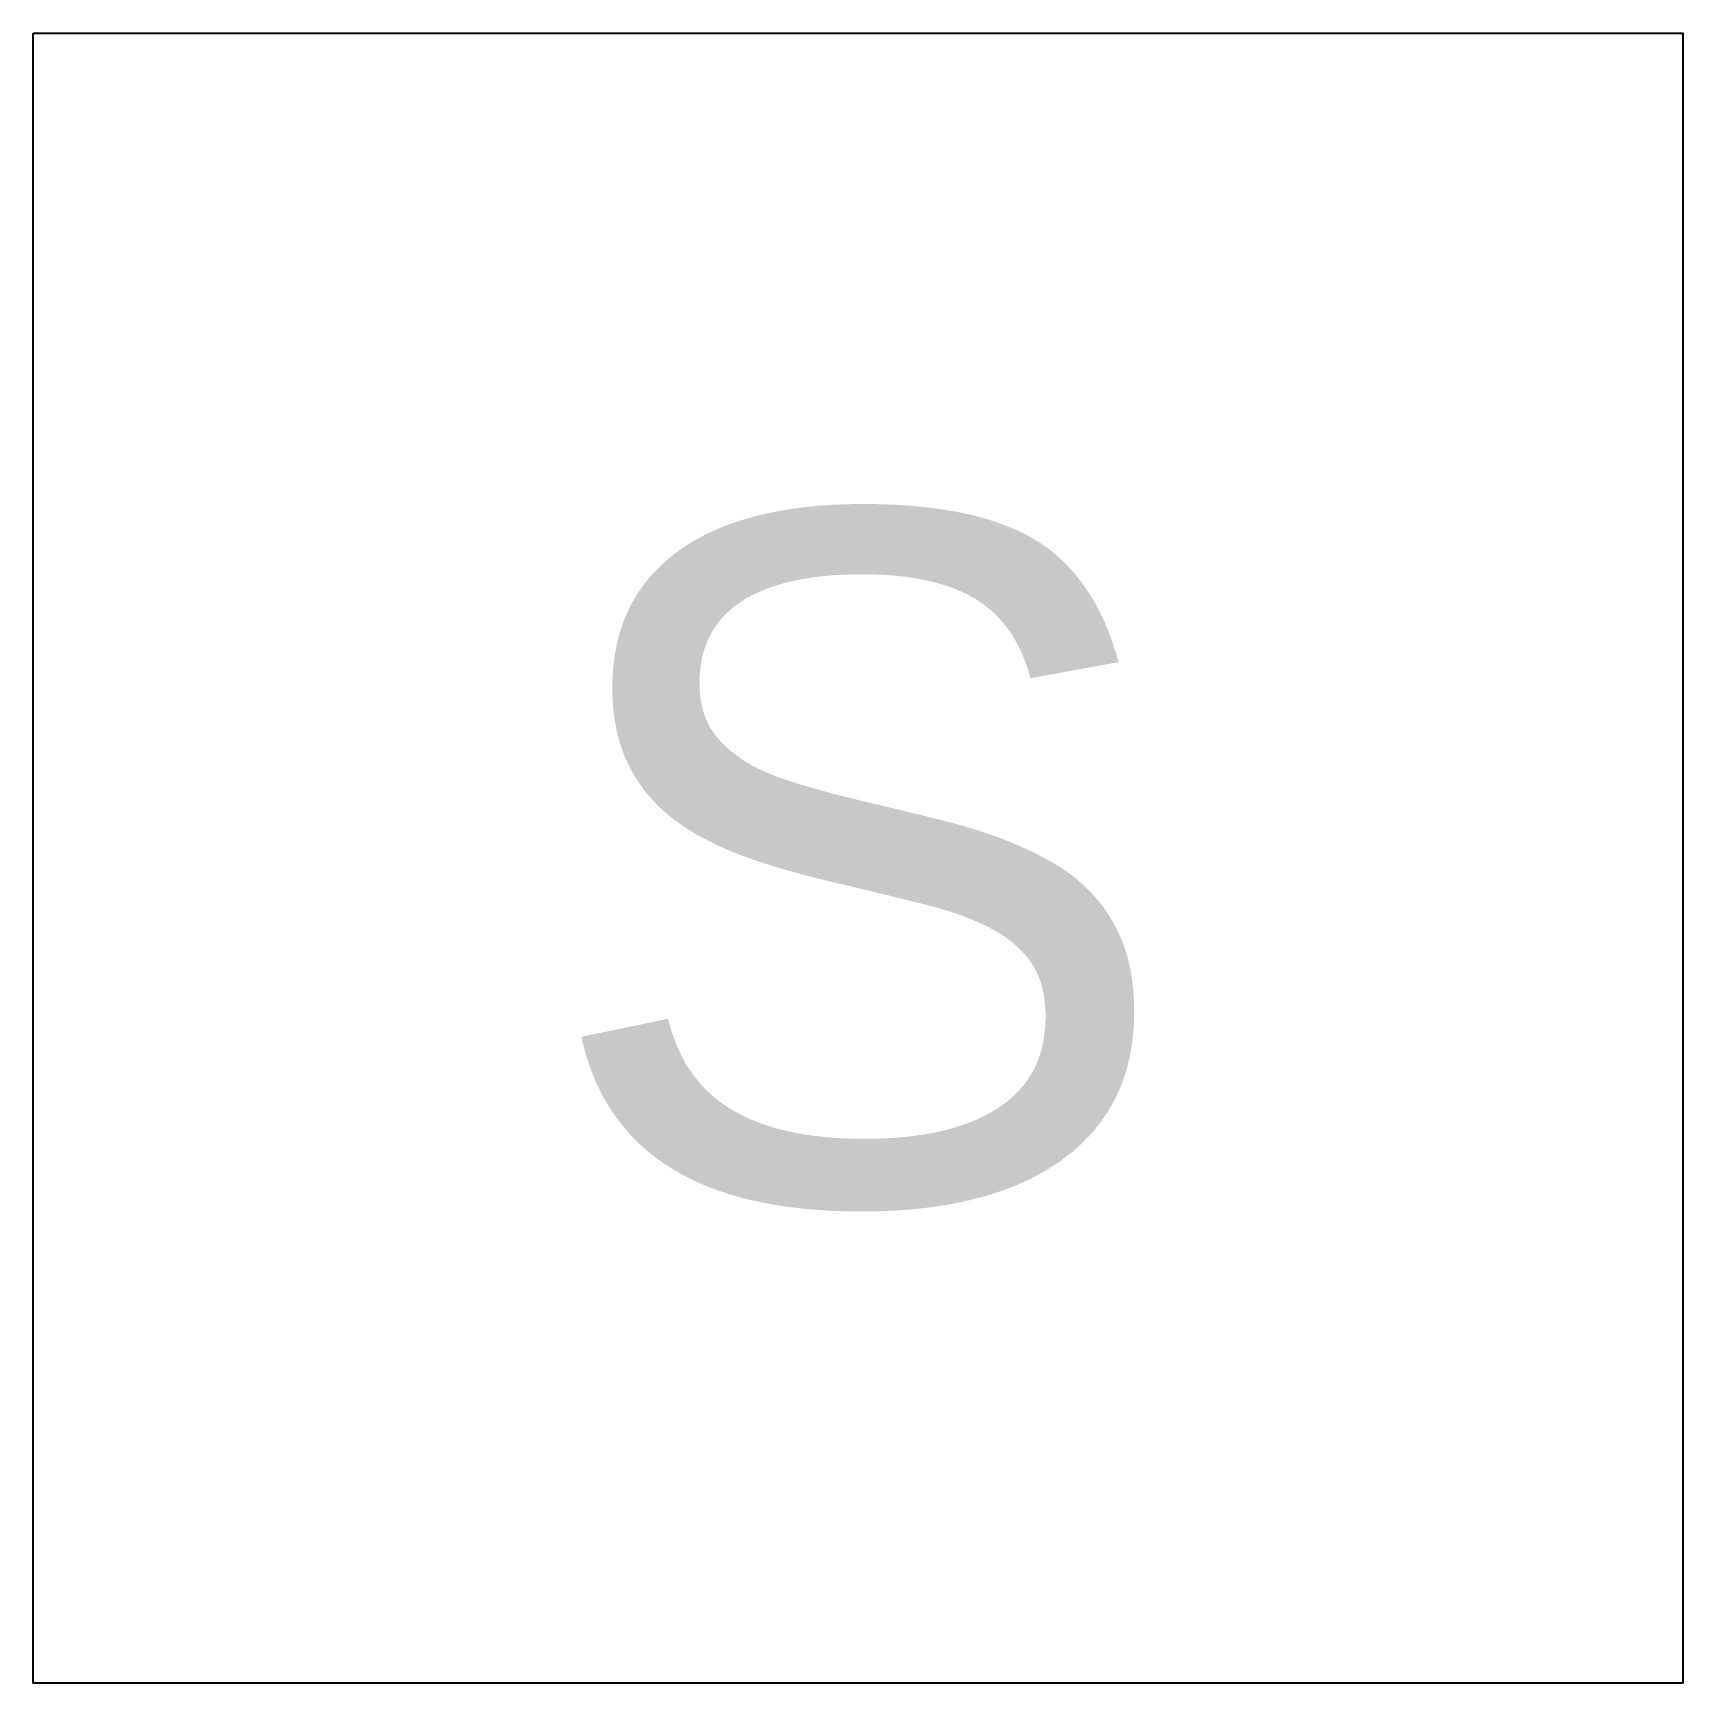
# Model space of a CAD drawing. Header units: millimetres. Extents: x -150 to 150, y -150 to 150.
import ezdxf
from ezdxf.enums import TextEntityAlignment as Align

# ---------------------------------------------------------------- set-up
doc = ezdxf.new("R2010")
doc.units = ezdxf.units.MM
doc.styles.add('EHS_Text', font='arial.ttf')

msp = doc.modelspace()

# ---------------------------------------------------------------- linework, layer by layer
at = {"color": 0, "linetype": 'ByBlock', "lineweight": -2}
msp.add_lwpolyline([(-149.999985, 150), (149.999985, 150), (149.999985, -150), (-149.999985, -150)], close=True, dxfattribs=at)

# ---------------------------------------------------------------- texts
at = {"color": 0, "linetype": 'ByBlock', "lineweight": -2, "style": 'EHS_Text'}
msp.add_text('S', height=125, dxfattribs=at).set_placement((0, 0), align=Align.MIDDLE_CENTER)

doc.saveas('drawing.dxf')
